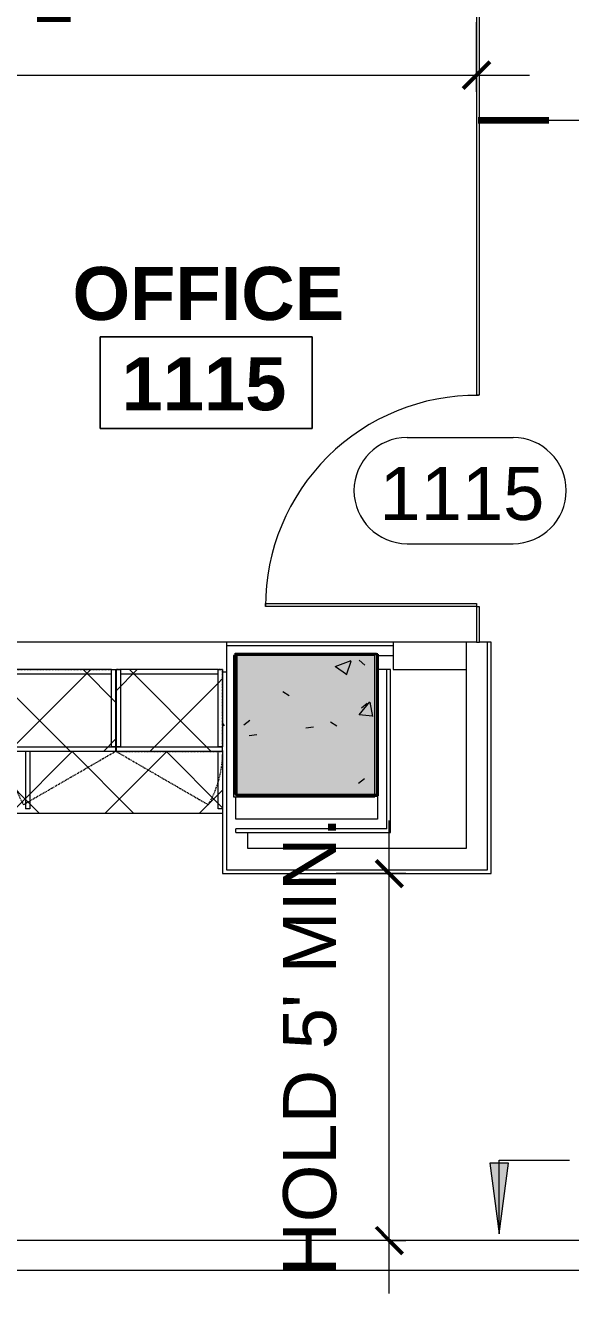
# Model space of a CAD drawing. Header units: inches. Extents: x 920 to 3142, y -796 to 870.
# Drawn here: x 2797.9 to 2890.4, y -415.2 to -200 of the extents above; entities that cross this region are included whole.
import ezdxf
from ezdxf.xclip import XClip

# ---------------------------------------------------------------- set-up
doc = ezdxf.new("R2010")
doc.units = ezdxf.units.IN
doc.header["$MEASUREMENT"] = 0
doc.header["$XCLIPFRAME"] = 2
doc.linetypes.add('X2$0$Dash', pattern=[0.25, 0.125, -0.125])
doc.linetypes.add('X2$0$Hidden', pattern=[0.28125, 0.1875, -0.09375])
for name, color, linetype, lineweight in [('L1$0$BB Columns_Pen_No__7', 7, 'Continuous', 20), ('L1$0$BB Columns_Pen_No__95', 8, 'Continuous', 20), ('X2$0$18_0109_REV_dwg _7_', 8, 'Continuous', 9), ('X2$0$A-ANNO-DIMS', 211, 'Continuous', 9), ('X2$0$A-ANNO-DIMS-96', 211, 'Continuous', 9), ('X2$0$A-AREA-IDEN', 2, 'Continuous', 9), ('X2$0$A-DOOR', 31, 'Continuous', 13), ('X2$0$A-DOOR-IDEN', 31, 'Continuous', 9), ('X2$0$A-WALL', 113, 'Continuous', 9), ('X2$0$A-WALL-IDEN', 211, 'Continuous', 9), ('X2$0$A-WALL-PATT', 111, 'Continuous', 13), ('X2$0$G-ANNO-TEXT', 231, 'Continuous', 9), ('X2$0$I-WALL', 2, 'Continuous', 9), ('X2$0$Q-CASE', 31, 'Continuous', 9), ('X2$0$Q-CASE-HDLN', 31, 'X2$0$Dash', 9), ('X2$0$S-COLS', 52, 'Continuous', 9)]:
    doc.layers.add(name, color=color, linetype=linetype, lineweight=lineweight)
doc.styles.add('X2$0$Swis721 Lt BT', font='swissl.ttf', dxfattribs={"height": 9})
doc.styles.add('X2$0$Swis721 Lt BT_B', font='', dxfattribs={"height": 9})
doc.styles.get('X2$0$Swis721 Lt BT_B').set_extended_font_data('Swis721 Lt BT', bold=True)
doc.dimstyles.new('X2$0$OTJ_-_3_32__Linear__1_2__Tolerance', dxfattribs={"dimscale": 12, "dimtxt": 9.497835, "dimasz": 0.375, "dimexe": 0.75, "dimexo": 0.5, "dimgap": 0.5, "dimtad": 1, "dimdec": 1, "dimrnd": 0.5, "dimzin": 3, "dimdsep": 46, "dimlunit": 4, "dimtxsty": 'X2$0$Swis721 Lt BT', "dimblk1": 'X2$0$_Oblique', "dimblk2": 'X2$0$_Oblique', "dimsah": 1, "dimcen": 0.09, "dimdle": 0.75, "dimazin": 0, "dimtfac": 1, "dimtdec": 4, "dimtix": 1, "dimtmove": 0, "dimatfit": 3, "dimfxl": 1, "dimtvp": 1, "dimfrac": 2, "dimtolj": 1, "dimtzin": 0, "dimarcsym": 2})
pattern_1 = [(0, (0, 0), (30.72, 7.68), [1.267, -21.773, 1.267, -21.773, -122.88]), (0, (0, 0), (30.72, 7.68), [-46.08, 1.267, -44.813, 1.267, -21.773, -53.76]), (0, (0, 0), (30.72, 7.68), [-115.2, 1.267, -14.093, 1.267, -37.133]), (120, (11.52, 3.84), (-22.01108, 22.7643), [1.267, -21.773, 1.267, -21.773, -122.88]), (120, (11.52, 3.84), (-22.01108, 22.7643), [-46.08, 1.267, -44.813, 1.267, -21.773, -53.76]), (120, (11.52, 3.84), (-22.01108, 22.7643), [-115.2, 1.267, -14.093, 1.267, -37.133]), (240, (15.36, 19.2), (-8.70892, -30.4443), [1.267, -21.773, 1.267, -21.773, -122.88]), (240, (15.36, 19.2), (-8.70892, -30.4443), [-46.08, 1.267, -44.813, 1.267, -21.773, -53.76]), (240, (15.36, 19.2), (-8.70892, -30.4443), [-115.2, 1.267, -14.093, 1.267, -37.133])]
pattern_2 = [(45, (188.371, 306.957), (-8.01223, 8.01223), []), (135, (188.371, 306.957), (-8.01223, -8.01223), [])]
pattern_3 = [(225, (-148.184, -306.957), (8.01223, -8.01223), []), (315, (-148.184, -306.957), (8.01223, 8.01223), [])]

# ---------------------------------------------------------------- blocks, each defined once
blk = doc.blocks.new('L1')
at = {"layer": 'L1$0$BB Columns_Pen_No__95', "linetype": 'Continuous', "lineweight": 0, "true_color": 0x3f3f3f}
blk.add_hatch(color=250, dxfattribs=at).paths.add_polyline_path([(-6514.69, 2616.07), (-6514.69, 2592.07), (-6490.69, 2592.07), (-6490.69, 2616.07)])
at = {"layer": 'L1$0$BB Columns_Pen_No__7', "linetype": 'Continuous', "flags": 128}
blk.add_lwpolyline([(-6514.69, 2616.07), (-6490.69, 2616.07), (-6490.69, 2592.07), (-6514.69, 2592.07)], close=True, dxfattribs=at)
blk = doc.blocks.new('X2$0$Single Glass Door - 36_ x 84_-4893000-FIRST FLOOR CONSTRUCTION')
at = {"layer": 'X2$0$A-DOOR', "lineweight": 20}
for p, q in [((17.40625, -0.25), (17.90625, -0.25)), ((17.40625, -36.0625), (17.40625, -0.25)), ((17.90625, -0.25), (17.90625, -36.0625)), ((17.90625, -36.0625), (17.40625, -36.0625))]:
    blk.add_line(p, q, dxfattribs=at)
at = {"layer": 'X2$0$A-DOOR', "lineweight": 9}
blk.add_arc((17.90625, -0.25), 35.8125, 179.5, 270, dxfattribs=at)
blk = doc.blocks.new('X2$0$CW Cupbd Ohead - 23_5_h x 13 7_8_d - 1 Door - 1 Shelf-V4-FIRST FLOOR CONSTRUCTION')
at = {"layer": 'X2$0$Q-CASE'}
h = blk.add_hatch(dxfattribs=at)
h.set_pattern_fill('FP2_12', color=256, style=0, pattern_type=2)
h.set_pattern_definition(pattern_2)
h.paths.add_polyline_path([(2.75, -15.45), (2.75, -2.36), (2, -2.36), (2, -15.45)], flags=0)
h = blk.add_hatch(dxfattribs=at)
h.set_pattern_fill('FP2_12', color=256, style=0, pattern_type=2)
h.set_pattern_definition(pattern_2)
h.paths.add_polyline_path([(2.75, -3.11), (19.34, -3.11), (19.34, -2.36), (2.75, -2.36), (2.75, -2.74)], flags=0)
h = blk.add_hatch(dxfattribs=at)
h.set_pattern_fill('FP2_12', color=256, style=0, pattern_type=2)
h.set_pattern_definition(pattern_2)
h.paths.add_polyline_path([(8.84, -15.45), (19.34, -15.45), (19.34, -3.11), (2.75, -3.11), (2.75, -15.45)], flags=0)
h = blk.add_hatch(dxfattribs=at)
h.set_pattern_fill('FP2_12', color=256, style=0, pattern_type=2)
h.set_pattern_definition(pattern_2)
h.paths.add_polyline_path([(19.34, -15.45), (20.09, -15.45), (20.09, -2.36), (19.34, -2.36), (19.34, -3.11)], flags=0)
h = blk.add_hatch(dxfattribs=at)
h.set_pattern_fill('FP2_12', color=256, style=0, pattern_type=2)
h.set_pattern_definition(pattern_2)
h.paths.add_polyline_path([(8.84, -16.24), (20.09, -16.24), (20.09, -15.45), (2, -15.45), (2, -16.24), (2.75, -16.24)], flags=0)
for p, q in [((2, -2.36), (2.75, -2.36)), ((2, -15.45), (2, -2.36)), ((2.75, -2.36), (2.75, -15.45)), ((19.34, -2.36), (2.75, -2.36)), ((2.75, -3.11), (19.34, -3.11)), ((19.34, -2.36), (20.09, -2.36)), ((19.34, -15.45), (19.34, -2.36)), ((20.09, -15.45), (20.09, -2.36)), ((2, -15.45), (20.09, -15.45)), ((2, -15.45), (2, -16.24)), ((2.75, -15.45), (2, -15.45)), ((20.09, -16.24), (2, -16.24)), ((20.09, -15.45), (19.34, -15.45)), ((20.09, -16.24), (20.09, -15.45))]:
    blk.add_line(p, q, dxfattribs=at)
at = {"layer": 'X2$0$Q-CASE', "linetype": 'X2$0$Hidden'}
blk.add_line((20.09, -16.24), (4.42, -25.29), dxfattribs=at)
blk.add_arc((20.09, -16.24), 18.1, 179.5, 210, dxfattribs=at)
at = {"layer": 'X2$0$Q-CASE-HDLN'}
for p, q in [((2, -16.24), (2, -2.36)), ((2, -2.36), (20.09, -2.36)), ((20.09, -2.36), (20.09, -16.24)), ((20.09, -16.24), (2, -16.24))]:
    blk.add_line(p, q, dxfattribs=at)
blk = doc.blocks.new('X2$0$CW Cupbd Ohead - 23_5_h x 13 7_8_d - 1 Door - 1 Shelf-V6-FIRST FLOOR CONSTRUCTION')
at = {"layer": 'X2$0$Q-CASE'}
h = blk.add_hatch(dxfattribs=at)
h.set_pattern_fill('FP2_14', color=256, style=0, pattern_type=2)
h.set_pattern_definition(pattern_3)
h.paths.add_polyline_path([(19.34, 16.24), (2, 16.24), (2, 15.45), (20.09, 15.45), (20.09, 16.24)], flags=0)
h = blk.add_hatch(dxfattribs=at)
h.set_pattern_fill('FP2_14', color=256, style=0, pattern_type=2)
h.set_pattern_definition(pattern_3)
h.paths.add_polyline_path([(2, 15.45), (2, 2.36), (2.75, 2.36), (2.75, 15.45)], flags=0)
h = blk.add_hatch(dxfattribs=at)
h.set_pattern_fill('FP2_14', color=256, style=0, pattern_type=2)
h.set_pattern_definition(pattern_3)
h.paths.add_polyline_path([(2.75, 15.45), (2.75, 3.11), (19.34, 3.11), (19.34, 15.45)], flags=0)
h = blk.add_hatch(dxfattribs=at)
h.set_pattern_fill('FP2_14', color=256, style=0, pattern_type=2)
h.set_pattern_definition(pattern_3)
h.paths.add_polyline_path([(20.09, 15.45), (19.34, 15.45), (19.34, 2.36), (20.09, 2.36), (20.09, 3.11)], flags=0)
h = blk.add_hatch(dxfattribs=at)
h.set_pattern_fill('FP2_14', color=256, style=0, pattern_type=2)
h.set_pattern_definition(pattern_3)
h.paths.add_polyline_path([(19.34, 3.11), (2.75, 3.11), (2.75, 2.36), (19.34, 2.36), (19.34, 2.74)], flags=0)
at = {"layer": 'X2$0$Q-CASE', "linetype": 'X2$0$Hidden'}
blk.add_line((20.09, 16.24), (4.42, 25.29), dxfattribs=at)
at = {"layer": 'X2$0$Q-CASE'}
for p, q in [((2, 16.24), (20.09, 16.24)), ((2, 16.24), (2, 15.45)), ((20.09, 15.45), (2, 15.45)), ((2, 15.45), (2.75, 15.45)), ((2, 2.36), (2, 15.45)), ((2.75, 15.45), (2.75, 2.36)), ((19.34, 15.45), (20.09, 15.45)), ((19.34, 2.36), (19.34, 15.45)), ((20.09, 15.45), (20.09, 16.24)), ((20.09, 2.36), (20.09, 15.45)), ((2.75, 2.36), (2, 2.36)), ((19.34, 3.11), (2.75, 3.11)), ((2.75, 2.36), (19.34, 2.36)), ((20.09, 2.36), (19.34, 2.36))]:
    blk.add_line(p, q, dxfattribs=at)
at = {"layer": 'X2$0$Q-CASE', "linetype": 'X2$0$Hidden'}
blk.add_arc((20.09, 16.24), 18.1, 150, 180.5, dxfattribs=at)
at = {"layer": 'X2$0$Q-CASE-HDLN'}
for p, q in [((20.09, 16.24), (2, 16.24)), ((2, 16.24), (2, 2.36)), ((20.09, 2.36), (20.09, 16.24)), ((2, 2.36), (20.09, 2.36))]:
    blk.add_line(p, q, dxfattribs=at)
blk = doc.blocks.new('X2$0$Concrete-Rectangular-Column - 24 X 24-5460764-FIRST FLOOR CONSTRUCTION')
at = {"layer": 'X2$0$S-COLS'}
h = blk.add_hatch(dxfattribs=at)
h.set_pattern_fill('FP2_29', color=256, style=0, pattern_type=2)
h.set_pattern_definition([(50, (135.847, 318.72), (27.5427, -2.4099), [2.88, -31.68]), (355, (135.847, 318.72), (-5.3278, 28.8843), [2.304, -25.344]), (100.451, (138.142, 318.518), (22.2153, 26.474), [2.448, -26.924]), (46.184, (135.847, 326.4), (40.982, -6.3564), [4.32, -47.52]), (96.636, (139.262, 325.87), (35.8907, 37.406), [3.671, -40.386]), (351.184, (135.847, 326.4), (35.891, 37.406), [3.456, -38.016]), (21, (139.687, 324.48), (22.921, -15.4607), [2.88, -31.68]), (326, (139.687, 324.48), (9.3435, 27.8457), [2.304, -25.344]), (71.451, (141.597, 323.19), (32.2648, 12.3844), [2.448, -26.924]), (37.5, (135.847, 318.719), (0.46686, 12.7827), [1.267, -23.77, 1.267, -24.461, -25.44]), (37.5, (135.847, 318.719), (0.46686, 12.7827), [-50.765, 1.267, -24.173]), (7.5, (135.847, 318.719), (10.1016, 15.1451), [1.267, -13.402, 1.267, -23.194, -9.696]), (7.5, (135.847, 318.719), (10.1016, 15.1451), [-39.13, 1.267, -8.429]), (327.5, (127.283, 318.719), (20.49916, -0.86578), [1.267, -8.333, 1.267, -28.685, -39.744]), (327.5, (127.283, 318.719), (20.49916, -0.86578), [-39.552, 1.267, -38.477]), (317.5, (123.443, 318.719), (22.3948, 3.8443), [1.267, -11.213, 1.267, -18.624, -28.224]), (317.5, (123.443, 318.719), (22.3948, 3.8443), [-32.371, 1.267, -26.957])])
h.paths.add_polyline_path([(-12, -12), (12, -12), (12, 12), (-12, 12), (-12, -8.47)], flags=0)
at = {"layer": 'X2$0$S-COLS', "lineweight": 30}
for p, q in [((12, 12), (-12, 12)), ((-12, 12), (-12, -12)), ((12, -12), (12, 12)), ((-12, -12), (12, -12))]:
    blk.add_line(p, q, dxfattribs=at)
blk = doc.blocks.new('X2$0$Concrete-Rectangular-Column - 24 X 24-V16-FIRST FLOOR CONSTRUCTION')
at = {"layer": 'X2$0$S-COLS'}
blk.add_hatch(color=7, dxfattribs=at).paths.add_polyline_path([(-12, -12), (12, -12), (12, 12), (-12, 12), (-12, 11.75)], flags=0)
at = {"layer": 'X2$0$S-COLS', "color": 8, "lineweight": 20}
for p, q in [((12, 12), (-12, 12)), ((-12, 12), (-12, -12)), ((12, -12), (12, 12)), ((-12, -12), (12, -12))]:
    blk.add_line(p, q, dxfattribs=at)
blk = doc.blocks.new('X2$0$C-Counter Top1 - 24_ Depth-5636526-FIRST FLOOR CONSTRUCTION')
at = {"layer": 'X2$0$Q-CASE'}
h = blk.add_hatch(dxfattribs=at)
h.set_pattern_fill('FP2_36', color=256, style=0, pattern_type=2)
h.set_pattern_definition([(45, (169.852, 309.694), (-8.01223, 8.01223), []), (135, (169.852, 309.694), (-8.01223, -8.01223), [])])
h.paths.add_polyline_path([(-34.62, -24), (19.67, -24), (19.67, -13.5), (-47.26, -13.5), (-47.26, -24), (-35.37, -24)], flags=0)
for p, q in [((-47.26, -13.5), (-47.26, -24)), ((-47.26, -24), (19.67, -24))]:
    blk.add_line(p, q, dxfattribs=at)
blk = doc.blocks.new('X2$0$CW Cupbd - UB 34_5_h x 24_d - 2 Doors - 1 Shelf-5636654-FIRST FLOOR CONSTRUCTION')
at = {"layer": 'X2$0$Q-CASE'}
for p, q in [((2, 25.61), (2.75, 25.61)), ((2.75, 25.61), (2.75, 15.86)), ((34.71, 25.61), (35.46, 25.61)), ((34.71, 15.86), (34.71, 25.61)), ((35.46, 15.86), (35.46, 25.61))]:
    blk.add_line(p, q, dxfattribs=at)
blk = doc.blocks.new('X2$0$Room Tag - Room Name and Number-3379422-FIRST FLOOR CONSTRUCTION')
at = {"layer": 'X2$0$A-AREA-IDEN'}
for p, q in [((-0.1881, -0.1636), (-0.1881, -0.0018)), ((-0.1881, -0.0018), (0.1869, -0.0018)), ((0.1869, -0.0018), (-0.1881, -0.0018)), ((-0.1881, -0.0018), (-0.1881, -0.1636)), ((0.1869, -0.0018), (0.1869, -0.1636)), ((0.1869, -0.1636), (0.1869, -0.0018)), ((0.1869, -0.1636), (-0.1881, -0.1636)), ((-0.1881, -0.1636), (0.1869, -0.1636))]:
    blk.add_line(p, q, dxfattribs=at)
blk = doc.blocks.new('X2$0$Door Tag - Door Tag-41184-FIRST FLOOR CONSTRUCTION')
at = {"layer": 'X2$0$A-DOOR-IDEN'}
for p, q in [((-0.09375, 0.09375), (0.09375, 0.09375)), ((-0.09375, -0.09375), (0.09375, -0.09375))]:
    blk.add_line(p, q, dxfattribs=at)
for centre, start, end in [((-0.09375, 0), 90, 270), ((0.09375, 0), 270, 90)]:
    blk.add_arc(centre, 0.09375, start, end, dxfattribs=at)
blk = doc.blocks.new('X2$0$DIMBLOCK3-FIRST FLOOR CONSTRUCTION')
at = {"layer": 'X2$0$A-ANNO-DIMS-96', "transparency": 16777216}
for p, q in [((-121.91, -415.19), (-121.91, -334.94)), ((-119.09, -343.94), (-130.91, -343.94)), ((-121.91, -343.94), (-119.09, -343.94)), ((-119.09, -406.19), (-130.91, -406.19)), ((-121.91, -406.19), (-119.09, -406.19))]:
    blk.add_line(p, q, dxfattribs=at)
at = {"layer": 'X2$0$A-ANNO-DIMS-96', "lineweight": 50, "transparency": 16777216}
for p, q in [((-121.91, -343.94), (-124.16, -341.69)), ((-121.91, -343.94), (-119.66, -346.19)), ((-121.91, -406.19), (-124.16, -403.94)), ((-121.91, -406.19), (-119.66, -408.44))]:
    blk.add_line(p, q, dxfattribs=at)
at = {"layer": 'X2$0$A-ANNO-DIMS-96', "color": 0, "transparency": 16777216, "insert": (-139.93, -412.16), "char_height": 9, "width": 89.0083, "attachment_point": 1, "rotation": 90, "line_spacing_factor": 1.005062, "style": 'X2$0$Swis721 Lt BT'}
blk.add_mtext("HOLD 5' MIN.", dxfattribs=at)
blk = doc.blocks.new('X2$0$_Oblique')
at = {"color": 0, "linetype": 'ByBlock', "lineweight": -2}
blk.add_line((-0.5, -0.5), (0.5, 0.5), dxfattribs=at)
blk = doc.blocks.new('X2$0$DIMBLOCK9-FIRST FLOOR CONSTRUCTION')
at = {"layer": 'X2$0$A-ANNO-DIMS-96', "transparency": 16777216}
for p, q in [((-276.86, -211.32), (-276.86, -199.5)), ((-107.11, -211.32), (-107.11, -199.5)), ((-285.86, -208.5), (-98.11, -208.5)), ((-276.86, -208.5), (-276.86, -211.32)), ((-107.11, -208.5), (-107.11, -211.32))]:
    blk.add_line(p, q, dxfattribs=at)
at = {"layer": 'X2$0$A-ANNO-DIMS-96', "lineweight": 50, "transparency": 16777216}
for p, q in [((-276.86, -208.5), (-274.61, -206.25)), ((-107.11, -208.5), (-104.86, -206.25)), ((-276.86, -208.5), (-279.11, -210.75)), ((-107.11, -208.5), (-109.36, -210.75))]:
    blk.add_line(p, q, dxfattribs=at)
at = {"layer": 'X2$0$A-ANNO-DIMS-96', "color": 0, "transparency": 16777216, "insert": (-209.85, -190.49), "char_height": 9, "width": 42.8759, "attachment_point": 1, "line_spacing_factor": 1.005062, "style": 'X2$0$Swis721 Lt BT'}
blk.add_mtext('14\' - 2"', dxfattribs=at)
blk = doc.blocks.new('X2')
at = {"layer": 'X2$0$A-WALL-PATT', "lineweight": 9}
h = blk.add_hatch(dxfattribs=at)
h.set_pattern_fill('FP2_2', color=256, style=0, pattern_type=2)
h.set_pattern_definition(pattern_1)
h.paths.add_polyline_path([(-149.55, -336.94), (-149.55, -309.69), (-150.18, -309.69), (-150.18, -336.94)], flags=0)
h = blk.add_hatch(dxfattribs=at)
h.set_pattern_fill('FP2_2', color=256, style=0, pattern_type=2)
h.set_pattern_definition(pattern_1)
h.paths.add_polyline_path([(-121.68, -336.94), (-121.68, -309.32), (-122.3, -309.32), (-122.3, -336.94)], flags=0)
at = {"layer": 'X2$0$G-ANNO-TEXT'}
blk.add_hatch(color=7, dxfattribs=at).paths.add_polyline_path([(-103.27, -405.05), (-101.69, -393.05), (-104.85, -393.05)], flags=0)
at = {"layer": 'X2$0$A-WALL', "lineweight": 13}
for p, q in [((-149.55, -304.69), (-149.55, -343.32)), ((-121.24, -305.32), (-149.55, -305.32)), ((-108.86, -304.69), (-121.24, -304.69)), ((-121.24, -304.69), (-121.24, -309.32)), ((-108.86, -304.69), (-108.86, -309.32)), ((-107.11, -304.69), (-106.61, -304.69)), ((-105.24, -343.32), (-105.24, -304.69)), ((-150.18, -309.69), (-149.55, -309.69)), ((-122.3, -336.32), (-122.3, -309.32)), ((-121.24, -309.32), (-108.86, -309.32)), ((-147.93, -336.94), (-147.93, -336.32)), ((-122.3, -336.32), (-147.93, -336.32)), ((-147.93, -336.94), (-145.93, -336.94)), ((-149.55, -343.32), (-105.24, -343.32))]:
    blk.add_line(p, q, dxfattribs=at)
at = {"layer": 'X2$0$A-WALL-IDEN', "lineweight": 90}
blk.add_line((-106.86, -216.13), (-94.86, -216.13), dxfattribs=at)
at = {"layer": 'X2$0$A-WALL-IDEN'}
blk.add_line((-106.86, -216.13), (-82.99, -216.13), dxfattribs=at)
at = {"layer": 'X2$0$G-ANNO-TEXT', "color": 7}
for p, q in [((-101.69, -393.05), (-104.85, -393.05)), ((-104.85, -393.05), (-103.27, -405.05)), ((-103.27, -392.58), (-91.34, -392.58)), ((-103.27, -405.05), (-103.27, -392.58)), ((-103.27, -405.05), (-101.69, -393.05))]:
    blk.add_line(p, q, dxfattribs=at)
at = {"layer": 'X2$0$I-WALL', "lineweight": 13}
for p, q in [((-107.11, -178.71), (-107.11, -262.71)), ((-106.61, -262.71), (-106.61, -178.71)), ((-107.11, -262.71), (-106.61, -262.71)), ((-107.11, -298.71), (-107.11, -304.69)), ((-106.61, -298.71), (-107.11, -298.71)), ((-106.61, -304.69), (-106.61, -298.71)), ((-121.24, -304.69), (-276.86, -304.69)), ((-107.11, -304.69), (-108.86, -304.69)), ((-104.61, -304.69), (-106.61, -304.69)), ((-104.61, -343.94), (-104.61, -304.69)), ((-123.85, -306.94), (-121.24, -306.94)), ((-121.68, -309.32), (-123.85, -309.32)), ((-121.68, -336.94), (-121.68, -309.32)), ((-108.86, -309.32), (-108.86, -339.69)), ((-150.18, -323.19), (-150.18, -343.94)), ((-147.93, -334.69), (-147.93, -330.94)), ((-123.93, -330.72), (-123.93, -334.69)), ((-123.93, -334.69), (-147.93, -334.69)), ((-145.93, -336.94), (-121.68, -336.94)), ((-145.93, -339.69), (-145.93, -336.94)), ((-108.86, -339.69), (-145.93, -339.69)), ((-150.18, -343.94), (-104.61, -343.94)), ((-44.97, -406.19), (-320.97, -406.19)), ((-315.97, -411.19), (-44.97, -411.19))]:
    blk.add_line(p, q, dxfattribs=at)
at = {"layer": 'X2$0$18_0109_REV_dwg _7_'}
ref = blk.add_blockref('L1', (6366.63, -2922.6), dxfattribs=at)
XClip(ref).set_block_clipping_path([(-7565.77838059, 2127.0822525233), (-6206.3289485376, 3792.4196422704)])
at = {"layer": 'X2$0$A-AREA-IDEN', "xscale": 95.99999999999994, "yscale": 95.99999999999994, "zscale": 95.99999999999994}
blk.add_blockref('X2$0$Room Tag - Room Name and Number-3379422-FIRST FLOOR CONSTRUCTION', (-152.92, -252.73), dxfattribs=at)
at = {"layer": 'X2$0$A-DOOR', "rotation": 270.0000000000001}
blk.add_blockref('X2$0$Single Glass Door - 36_ x 84_-4893000-FIRST FLOOR CONSTRUCTION', (-106.86, -280.71), dxfattribs=at)
at = {"layer": 'X2$0$A-DOOR-IDEN', "xscale": 95.99999999999994, "yscale": 95.99999999999994, "zscale": 95.99999999999994}
blk.add_blockref('X2$0$Door Tag - Door Tag-41184-FIRST FLOOR CONSTRUCTION', (-109.9, -278.97), dxfattribs=at)
at = {"layer": 'X2$0$Q-CASE'}
for name, p in [('X2$0$CW Cupbd Ohead - 23_5_h x 13 7_8_d - 1 Door - 1 Shelf-V4-FIRST FLOOR CONSTRUCTION', (-188.37, -306.96)), ('X2$0$C-Counter Top1 - 24_ Depth-5636526-FIRST FLOOR CONSTRUCTION', (-169.85, -309.69))]:
    blk.add_blockref(name, p, dxfattribs=at)
at = {"layer": 'X2$0$Q-CASE', "rotation": 180}
for name, p in [('X2$0$CW Cupbd Ohead - 23_5_h x 13 7_8_d - 1 Door - 1 Shelf-V6-FIRST FLOOR CONSTRUCTION', (-148.18, -306.96)), ('X2$0$CW Cupbd - UB 34_5_h x 24_d - 2 Doors - 1 Shelf-5636654-FIRST FLOOR CONSTRUCTION', (-148.18, -307.33))]:
    blk.add_blockref(name, p, dxfattribs=at)
at = {"layer": 'X2$0$S-COLS'}
for name, p in [('X2$0$Concrete-Rectangular-Column - 24 X 24-V16-FIRST FLOOR CONSTRUCTION', (-136.34, -318.94)), ('X2$0$Concrete-Rectangular-Column - 24 X 24-5460764-FIRST FLOOR CONSTRUCTION', (-135.85, -318.72))]:
    blk.add_blockref(name, p, dxfattribs=at)
at = {"layer": 'X2$0$A-AREA-IDEN', "char_height": 9, "attachment_point": 1, "style": 'X2$0$Swis721 Lt BT_B'}
for s, insert, width in [('OFFICE', (-175.66, -241.02), 54.843), ('1115', (-167.33, -256.34), 33.936)]:
    blk.add_mtext(s, dxfattribs=dict(at, insert=insert, width=width))
at = {"layer": 'X2$0$A-DOOR-IDEN', "insert": (-123.57, -274.95), "char_height": 9, "width": 32.724, "attachment_point": 1, "style": 'X2$0$Swis721 Lt BT'}
blk.add_mtext('1115', dxfattribs=at)
at = {"layer": 'X2$0$A-ANNO-DIMS'}
dim = blk.add_linear_dim(base=(-107.1118, -208.5038), p1=(-276.8644, -205.3218), p2=(-107.1118, -205.3218), dimstyle='X2$0$OTJ_-_3_32__Linear__1_2__Tolerance', override={"dimpost": '<>', "dimfxl": 169.752555}, dxfattribs=at)
dim.commit()
dim.dimension.update_dxf_attribs({"geometry": 'X2$0$DIMBLOCK9-FIRST FLOOR CONSTRUCTION', "text_midpoint": (-191.9881, -198.0038)})
dim = blk.add_linear_dim(base=(-121.91, -343.94), p1=(-125.09, -406.19), p2=(-125.09, -343.94), angle=90, text="HOLD 5' MIN.", dimstyle='X2$0$OTJ_-_3_32__Linear__1_2__Tolerance', override={"dimpost": '<>', "dimfxl": 62.25}, dxfattribs=at)
dim.commit()
dim.dimension.update_dxf_attribs({"geometry": 'X2$0$DIMBLOCK3-FIRST FLOOR CONSTRUCTION', "text_midpoint": (-132.65, -375.07)})

msp = doc.modelspace()

# ---------------------------------------------------------------- block references
at = {"color": 250}
msp.add_blockref('X2', (2981.59, 0), dxfattribs=at)

doc.saveas('drawing.dxf')
